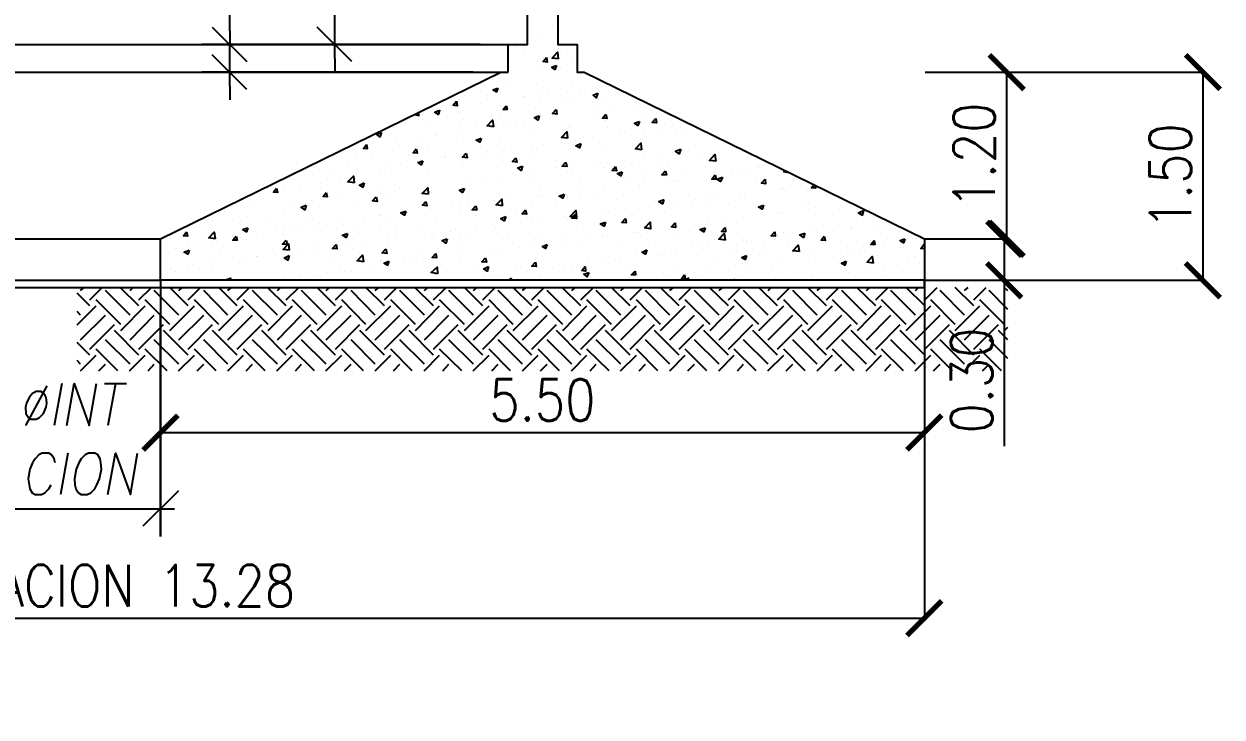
# Model space of a CAD drawing. Extents: x 93 to 1928, y 79 to 574.
# Drawn here: x 437.2 to 523.6, y 79.3 to 129.4 of the extents above; entities that cross this region are included whole.
import ezdxf

# ---------------------------------------------------------------- set-up
doc = ezdxf.new("R2010")
doc.units = 0
doc.header["$MEASUREMENT"] = 0
for name, color, linetype in [('Cotas', 1, 'Continuous'), ('PDF_00-COTAS-PARCIALES', 4, 'Continuous'), ('PDF_auxiliar', 1, 'Continuous'), ('PDF_CORTES', 6, 'Continuous'), ('PDF_HATCH', 1, 'Continuous')]:
    doc.layers.add(name, color=color, linetype=linetype)
doc.layers.add('PDF_0', color=7, linetype='Continuous', true_color=0x7fbfff)
doc.styles.add('ROMANS', font='ROMANS.SHX', dxfattribs={"width": 0.85})
doc.dimstyles.new('1.10', dxfattribs={"dimtxt": 3, "dimasz": 2.5, "dimexe": 0.18, "dimexo": 0.0625, "dimgap": 0.85, "dimtad": 1, "dimlfac": 0.1, "dimzin": 0, "dimdsep": 46, "dimtxsty": 'ROMANS', "dimblk": 'ARCHTICK', "dimcen": 0.09, "dimclrd": 256, "dimclre": 256, "dimclrt": 2, "dimadec": 0, "dimazin": 0, "dimtfac": 1, "dimtofl": 0, "dimtmove": 0, "dimatfit": 3, "dimfxl": 15, "dimfxlon": 1, "dimtolj": 1, "dimtzin": 0, "dimarcsym": 0})

# ---------------------------------------------------------------- blocks, each defined once
blk = doc.blocks.new('_ArchTick')
at = {"color": 0, "linetype": 'ByBlock', "const_width": 0.15}
blk.add_lwpolyline([(-0.5, -0.5), (0.5, 0.5)], dxfattribs=at)
blk = doc.blocks.new('*D15')
at = {"layer": 'Cotas', "lineweight": -2, "transparency": 16777216}
for p, q in [((447.012, 110.802), (447.012, 99.691)), ((502.144, 110.802), (502.144, 99.691)), ((447.012, 99.871), (502.144, 99.871))]:
    blk.add_line(p, q, dxfattribs=at)
at = {"layer": 'Defpoints', "color": 0, "transparency": 16777216}
for p in [(447.012, 110.864), (502.144, 110.864), (502.144, 99.871)]:
    blk.add_point(p, dxfattribs=at)
at = {"layer": 'Cotas', "lineweight": -2, "transparency": 16777216, "xscale": 2.5, "yscale": 2.5, "zscale": 2.5, "rotation": 180}
blk.add_blockref('_ArchTick', (447.012, 99.871), dxfattribs=at)
at = {"layer": 'Cotas', "lineweight": -2, "transparency": 16777216, "xscale": 2.5, "yscale": 2.5, "zscale": 2.5}
blk.add_blockref('_ArchTick', (502.144, 99.871), dxfattribs=at)
at = {"layer": 'Cotas', "color": 2, "transparency": 16777216, "insert": (474.578, 102.221), "char_height": 3, "attachment_point": 5, "style": 'ROMANS'}
blk.add_mtext('\\A1;5.50', dxfattribs=at)
blk = doc.blocks.new('*D16')
at = {"layer": 'Cotas', "lineweight": -2, "transparency": 16777216}
for p, q in [((369.024, 101.471), (369.024, 86.291)), ((502.144, 101.471), (502.144, 86.291)), ((369.024, 86.471), (502.144, 86.471))]:
    blk.add_line(p, q, dxfattribs=at)
at = {"layer": 'Defpoints', "color": 0, "transparency": 16777216}
for p in [(369.024, 110.864), (502.144, 110.864), (502.144, 86.471)]:
    blk.add_point(p, dxfattribs=at)
at = {"layer": 'Cotas', "lineweight": -2, "transparency": 16777216, "xscale": 2.5, "yscale": 2.5, "zscale": 2.5, "rotation": 180}
blk.add_blockref('_ArchTick', (369.024, 86.471), dxfattribs=at)
at = {"layer": 'Cotas', "lineweight": -2, "transparency": 16777216, "xscale": 2.5, "yscale": 2.5, "zscale": 2.5}
blk.add_blockref('_ArchTick', (502.144, 86.471), dxfattribs=at)
at = {"layer": 'Cotas', "color": 2, "transparency": 16777216, "insert": (435.584, 88.821), "char_height": 3, "attachment_point": 5, "style": 'ROMANS'}
blk.add_mtext('\\A1;Ø EXT FUNDACION 13.28', dxfattribs=at)
blk = doc.blocks.new('*D17')
at = {"layer": 'Cotas', "lineweight": -2, "transparency": 16777216}
for p, q in [((502.206, 113.856), (508.085, 113.856)), ((507.905, 113.856), (507.905, 110.864)), ((502.206, 110.864), (508.085, 110.864)), ((507.905, 110.864), (507.905, 98.893))]:
    blk.add_line(p, q, dxfattribs=at)
at = {"layer": 'Defpoints', "color": 0, "transparency": 16777216}
for p in [(502.144, 113.856), (502.144, 110.864), (507.905, 110.864)]:
    blk.add_point(p, dxfattribs=at)
at = {"layer": 'Cotas', "lineweight": -2, "transparency": 16777216, "xscale": 2.5, "yscale": 2.5, "zscale": 2.5}
for p, rotation in [((507.905, 113.856), 90), ((507.905, 110.864), 270)]:
    blk.add_blockref('_ArchTick', p, dxfattribs=dict(at, rotation=rotation))
at = {"layer": 'Cotas', "color": 2, "transparency": 16777216, "insert": (505.555, 103.628), "char_height": 3, "attachment_point": 5, "rotation": 90, "style": 'ROMANS'}
blk.add_mtext('\\A1;0.30', dxfattribs=at)
blk = doc.blocks.new('*D18')
at = {"layer": 'Cotas', "lineweight": -2, "transparency": 16777216}
for p, q in [((502.206, 125.889), (508.265, 125.889)), ((508.085, 113.856), (508.085, 125.889)), ((502.206, 113.856), (508.265, 113.856))]:
    blk.add_line(p, q, dxfattribs=at)
at = {"layer": 'Defpoints', "color": 0, "transparency": 16777216}
for p in [(502.144, 125.889), (508.085, 125.889), (502.144, 113.856)]:
    blk.add_point(p, dxfattribs=at)
at = {"layer": 'Cotas', "lineweight": -2, "transparency": 16777216, "xscale": 2.5, "yscale": 2.5, "zscale": 2.5}
for p, rotation in [((508.085, 125.889), 90), ((508.085, 113.856), 270)]:
    blk.add_blockref('_ArchTick', p, dxfattribs=dict(at, rotation=rotation))
at = {"layer": 'Cotas', "color": 2, "transparency": 16777216, "insert": (505.735, 119.872), "char_height": 3, "attachment_point": 5, "rotation": 90, "style": 'ROMANS'}
blk.add_mtext('\\A1;1.20', dxfattribs=at)
blk = doc.blocks.new('*D19')
at = {"layer": 'Cotas', "lineweight": -2, "transparency": 16777216}
for p, q in [((507.245, 125.889), (522.425, 125.889)), ((522.245, 125.889), (522.245, 110.864)), ((507.245, 110.864), (522.425, 110.864))]:
    blk.add_line(p, q, dxfattribs=at)
at = {"layer": 'Defpoints', "color": 0, "transparency": 16777216}
for p in [(477.602, 125.889), (477.602, 110.864), (522.245, 110.864)]:
    blk.add_point(p, dxfattribs=at)
at = {"layer": 'Cotas', "lineweight": -2, "transparency": 16777216, "xscale": 2.5, "yscale": 2.5, "zscale": 2.5}
for p, rotation in [((522.245, 125.889), 90), ((522.245, 110.864), 270)]:
    blk.add_blockref('_ArchTick', p, dxfattribs=dict(at, rotation=rotation))
at = {"layer": 'Cotas', "color": 2, "transparency": 16777216, "insert": (519.895, 118.376), "char_height": 3, "attachment_point": 5, "rotation": 90, "style": 'ROMANS'}
blk.add_mtext('\\A1;1.50', dxfattribs=at)

msp = doc.modelspace()

# ---------------------------------------------------------------- linework, layer by layer
at = {"layer": 'PDF_0', "color": 5, "lineweight": 25}
for points in [[(450.736, 129.135), (453.251, 126.653)], [(460.827, 126.653), (458.312, 129.135)], [(453.251, 124.647), (450.736, 127.13)]]:
    msp.add_lwpolyline(points, dxfattribs=at)
at = {"layer": 'PDF_0', "color": 2, "lineweight": 25}
for points in [[(452.009, 128.881), (452.009, 127.894)], [(459.585, 126.875), (459.585, 127.894)], [(452.009, 124.902), (452.009, 125.889)], [(446.025, 94.375), (447.012, 94.375), (448.03, 94.375)]]:
    msp.add_lwpolyline(points, dxfattribs=at)
at = {"layer": 'PDF_0', "color": 5, "lineweight": 25}
msp.add_lwpolyline([(445.77, 93.134), (448.285, 95.649)], close=True, dxfattribs=at)
at = {"layer": 'PDF_00-COTAS-PARCIALES', "color": 2, "lineweight": 25}
for points in [[(452.009, 128.881), (452.009, 137.125)], [(459.585, 127.894), (459.585, 130.886)], [(457.58, 127.894), (470.09, 127.894), (450.004, 127.894)], [(452.009, 125.889), (452.009, 127.894)], [(459.585, 126.875), (459.585, 125.889)], [(469.58, 125.889), (450.004, 125.889)], [(452.009, 124.902), (452.009, 123.883)], [(425.175, 94.375), (446.025, 94.375)]]:
    msp.add_lwpolyline(points, dxfattribs=at)
msp.add_lwpolyline([(447.012, 92.37), (447.012, 108.349)], close=True, dxfattribs=at)
at = {"layer": 'PDF_00-COTAS-PARCIALES', "lineweight": 25}
for points in [[(438.799, 103.256), (437.271, 100.392)], [(439.881, 103.416), (439.34, 100.392)], [(440.263, 100.392), (440.773, 103.416), (441.855, 100.392), (442.396, 103.416)], [(442.969, 103.416), (444.561, 103.416)], [(443.765, 103.416), (443.224, 100.392)], [(439.404, 97.686), (439.34, 97.972), (439.149, 98.259), (438.958, 98.386), (438.481, 98.386), (438.226, 98.259), (437.971, 97.972), (437.78, 97.686), (437.589, 97.24), (437.462, 96.54), (437.526, 96.094), (437.589, 95.808), (437.749, 95.521), (437.971, 95.394), (438.417, 95.394), (438.672, 95.521), (438.958, 95.808), (439.117, 96.094)], [(440.327, 98.386), (439.786, 95.394)], [(443.224, 95.394), (443.765, 98.386), (444.847, 95.394), (445.356, 98.386)]]:
    msp.add_lwpolyline(points, dxfattribs=at)
for points in [[(438.035, 102.843), (437.78, 102.683), (437.526, 102.397), (437.335, 101.983), (437.271, 101.697), (437.303, 101.251), (437.494, 100.964), (437.685, 100.837), (438.035, 100.837), (438.29, 100.964), (438.576, 101.251), (438.767, 101.697), (438.799, 101.983), (438.767, 102.397), (438.608, 102.683), (438.385, 102.843)], [(441.823, 98.386), (441.568, 98.259), (441.282, 97.972), (441.123, 97.686), (440.932, 97.24), (440.804, 96.54), (440.836, 96.094), (440.9, 95.808), (441.091, 95.521), (441.282, 95.394), (441.728, 95.394), (441.982, 95.521), (442.269, 95.808), (442.428, 96.094), (442.619, 96.54), (442.746, 97.24), (442.714, 97.686), (442.651, 97.972), (442.492, 98.259), (442.269, 98.386)]]:
    msp.add_lwpolyline(points, close=True, dxfattribs=at)
at = {"layer": 'PDF_auxiliar', "lineweight": 25}
for points in [[(399.105, 127.894), (472.095, 127.894)], [(399.614, 125.889), (471.586, 125.889)], [(424.157, 113.856), (447.012, 113.856)], [(369.024, 110.864), (369.024, 110.355), (424.157, 110.355), (424.157, 110.864), (447.012, 110.864), (447.012, 110.355), (502.144, 110.355), (502.144, 110.864)], [(424.157, 110.355), (447.012, 110.355)]]:
    msp.add_lwpolyline(points, dxfattribs=at)
at = {"layer": 'PDF_CORTES', "lineweight": 25}
msp.add_lwpolyline([(472.095, 125.889), (472.095, 127.894), (473.495, 127.894), (473.495, 231.124), (475.692, 231.124), (475.692, 127.894), (477.092, 127.894), (477.092, 125.889), (477.602, 125.889), (502.144, 113.856), (502.144, 110.864), (447.012, 110.864), (447.012, 113.856), (471.586, 125.889)], close=True, dxfattribs=at)
at = {"layer": 'PDF_HATCH', "lineweight": 25}
for points in [[(475.278, 129.231), (475.278, 129.231)], [(475.66, 129.231), (475.66, 129.231)], [(474.259, 128.308), (474.259, 128.308)], [(472.732, 127.639), (472.732, 127.639)], [(473.209, 127.353), (473.209, 127.353)], [(475.883, 127.226), (475.883, 127.226)], [(474.228, 126.653), (474.228, 126.653)], [(474.641, 126.971), (474.641, 126.971)], [(476.742, 126.971), (476.742, 126.971)], [(471.426, 125.634), (471.426, 125.634)], [(474.578, 126.08), (474.578, 126.08)], [(475.851, 126.239), (475.851, 126.239)], [(471.586, 124.615), (471.586, 124.615)], [(472.222, 124.774), (472.222, 124.774)], [(474.164, 124.965), (474.164, 124.965)], [(474.928, 124.679), (474.928, 124.679)], [(476.679, 125.284), (476.679, 125.284)], [(477.602, 124.552), (477.602, 124.552)], [(468.975, 124.233), (468.975, 124.233)], [(470.09, 123.66), (470.09, 123.66)], [(470.631, 124.233), (470.631, 124.233)], [(473.273, 124.074), (473.273, 124.074)], [(473.304, 124.106), (473.304, 124.106)], [(474.45, 123.979), (474.45, 123.979)], [(474.514, 124.265), (474.514, 124.265)], [(475.978, 124.011), (475.978, 124.011)], [(476.424, 124.488), (476.424, 124.488)], [(477.347, 124.488), (477.347, 124.488)], [(478.652, 123.883), (478.652, 123.883)], [(479.225, 124.011), (479.225, 124.011)], [(480.276, 124.456), (480.276, 124.456)], [(481.326, 123.788), (481.326, 123.788)], [(481.485, 123.883), (481.485, 123.883)], [(465.347, 122.833), (465.665, 122.769), (465.665, 122.992)], [(466.938, 123.247), (466.938, 123.247)], [(468.211, 123.406), (468.211, 123.406)], [(468.593, 122.992), (468.593, 122.992)], [(471.522, 123.469), (471.522, 123.469)], [(471.522, 122.96), (471.522, 122.96)], [(474.1, 123.31), (474.1, 123.31)], [(475.628, 122.896), (475.628, 122.896)], [(476.615, 123.629), (476.615, 123.629)], [(478.27, 122.928), (478.27, 122.928)], [(478.557, 123.374), (478.557, 123.374)], [(479.512, 123.119), (479.512, 123.119)], [(481.422, 123.342), (481.422, 123.342)], [(465.665, 122.483), (465.665, 122.483)], [(465.888, 122.451), (465.888, 122.451)], [(466.397, 122.26), (466.397, 122.26)], [(468.562, 122.355), (468.562, 122.355)], [(468.912, 122.578), (468.912, 122.578)], [(471.235, 122.228), (471.235, 122.228)], [(471.936, 122.101), (471.936, 122.101)], [(472.732, 122.387), (472.732, 122.387)], [(473.209, 122.292), (473.209, 122.292)], [(473.909, 122.132), (473.909, 122.132)], [(475.087, 122.514), (475.087, 122.514)], [(476.551, 121.941), (476.551, 121.941)], [(476.583, 122.005), (476.583, 122.005)], [(479.162, 122.323), (479.162, 122.323)], [(481.74, 122.674), (481.74, 122.674)], [(483.395, 122.132), (483.395, 122.132)], [(484.509, 121.973), (484.509, 121.973)], [(463.819, 121.91), (463.819, 121.91)], [(465.633, 121.273), (465.633, 121.273)], [(466.875, 121.432), (466.875, 121.432)], [(466.875, 121.369), (466.875, 121.369)], [(468.784, 121.687), (468.784, 121.687)], [(469.803, 121.878), (469.803, 121.878)], [(471.458, 121.273), (471.458, 121.273)], [(474.037, 121.623), (474.037, 121.623)], [(477.57, 121.146), (477.57, 121.146)], [(478.207, 121.146), (478.207, 121.146)], [(479.257, 121.91), (479.257, 121.91)], [(480.116, 121.369), (480.116, 121.369)], [(480.467, 121.623), (480.467, 121.623)], [(481.931, 121.782), (481.931, 121.782)], [(483.268, 121.782), (483.268, 121.782)], [(484.223, 121.337), (484.223, 121.337)], [(484.605, 121.687), (484.605, 121.687)], [(461.018, 120.382), (461.018, 120.382)], [(462.45, 120.859), (462.45, 120.859)], [(463.755, 120.223), (463.755, 120.223)], [(463.946, 120.891), (463.946, 120.891)], [(466.333, 120.573), (466.333, 120.573)], [(468.848, 120.891), (468.848, 120.891)], [(471.872, 120.286), (471.872, 120.286)], [(473.782, 120.541), (473.782, 120.541)], [(474.641, 120.636), (474.641, 120.636)], [(476.488, 120.286), (476.488, 120.286)], [(476.933, 120.955), (476.933, 120.955)], [(479.098, 120.668), (479.098, 120.668)], [(481.676, 121.018), (481.676, 121.018)], [(485.114, 120.223), (485.114, 120.223)], [(488.265, 120.668), (488.265, 120.668)], [(458.598, 119.522), (458.598, 119.522)], [(460.604, 119.459), (460.604, 119.459)], [(461.145, 119.841), (461.145, 119.841)], [(462.227, 120.032), (462.227, 120.032)], [(463.309, 119.331), (463.309, 119.331)], [(464.901, 119.904), (464.901, 119.904)], [(465.569, 119.459), (465.569, 119.459)], [(467.479, 119.713), (467.479, 119.713)], [(467.575, 119.777), (467.575, 119.777)], [(468.784, 119.618), (468.784, 119.618)], [(470.249, 119.681), (470.249, 119.681)], [(470.631, 120.127), (470.631, 120.127)], [(471.395, 119.618), (471.395, 119.618)], [(471.713, 120.127), (471.713, 120.127)], [(472.954, 119.554), (472.954, 119.554)], [(473.973, 119.968), (473.973, 119.968)], [(475.628, 119.459), (475.628, 119.459)], [(478.302, 119.331), (478.302, 119.331)], [(478.78, 119.395), (478.78, 119.395)], [(481.613, 119.331), (481.613, 119.331)], [(481.963, 119.809), (481.963, 119.809)], [(483.204, 120), (483.204, 120)], [(484.159, 119.681), (484.159, 119.681)], [(486.133, 119.65), (486.133, 119.65)], [(486.737, 120.032), (486.737, 120.032)], [(489.029, 120.159), (489.029, 120.159)], [(457.994, 118.472), (457.994, 118.472)], [(459.235, 118.631), (459.235, 118.631)], [(461.145, 118.886), (461.145, 118.886)], [(462.927, 118.631), (462.927, 118.631)], [(463.691, 118.567), (463.691, 118.567)], [(464.328, 119.299), (464.328, 119.299)], [(465.856, 119.14), (465.856, 119.14)], [(465.983, 119.236), (465.983, 119.236)], [(466.27, 118.917), (466.27, 118.917)], [(468.657, 119.108), (468.657, 119.108)], [(468.784, 119.236), (468.784, 119.236)], [(471.331, 119.013), (471.331, 119.013)], [(472.477, 118.567), (472.477, 118.567)], [(474.005, 118.886), (474.005, 118.886)], [(475.628, 118.981), (475.628, 118.981)], [(476.424, 118.631), (476.424, 118.631)], [(476.679, 118.79), (476.679, 118.79)], [(476.87, 119.14), (476.87, 119.14)], [(479.034, 118.981), (479.034, 118.981)], [(479.352, 118.663), (479.352, 118.663)], [(480.276, 118.631), (480.276, 118.631)], [(480.976, 119.236), (480.976, 119.236)], [(482.026, 118.567), (482.026, 118.567)], [(483.204, 119.14), (483.204, 119.14)], [(483.65, 119.108), (483.65, 119.108)], [(486.324, 119.013), (486.324, 119.013)], [(486.96, 118.663), (486.96, 118.663)], [(487.31, 118.536), (487.31, 118.536)], [(488.202, 118.854), (488.202, 118.854)], [(488.997, 118.886), (488.997, 118.886)], [(489.252, 118.726), (489.252, 118.726)], [(490.112, 119.077), (490.112, 119.077)], [(490.239, 119.045), (490.239, 119.045)], [(491.671, 118.79), (491.671, 118.79)], [(492.403, 118.631), (491.99, 118.695), (492.085, 118.79)], [(455.893, 117.708), (455.893, 117.708)], [(457.102, 117.612), (457.102, 117.612)], [(458.566, 117.867), (458.566, 117.867)], [(460.031, 118.122), (460.031, 118.122)], [(461.081, 118.185), (461.081, 118.185)], [(466.142, 117.74), (466.142, 117.74)], [(469.326, 118.154), (469.326, 118.154)], [(470.567, 118.313), (470.567, 118.313)], [(471.331, 117.931), (471.331, 117.931)], [(473.909, 118.281), (473.909, 118.281)], [(474.419, 117.644), (474.419, 117.644)], [(477.347, 118.154), (477.347, 118.154)], [(480.626, 117.835), (480.626, 117.835)], [(481.549, 117.676), (481.549, 117.676)], [(481.899, 117.994), (481.899, 117.994)], [(483.777, 118.249), (483.777, 118.249)], [(484.095, 117.994), (484.095, 117.994)], [(484.382, 118.058), (484.382, 118.058)], [(484.7, 118.44), (484.7, 118.44)], [(486.674, 118.376), (486.674, 118.376)], [(487.374, 118.313), (487.374, 118.313)], [(490.048, 118.217), (490.048, 118.217)], [(492.722, 118.09), (492.722, 118.09)], [(493.199, 117.708), (493.199, 117.708)], [(494.25, 117.74), (494.282, 117.517), (493.995, 117.549), (494.186, 117.772)], [(454.174, 117.103), (454.174, 117.103)], [(455.988, 117.517), (455.988, 117.517)], [(458.566, 117.581), (458.566, 117.581)], [(459.84, 116.912), (459.84, 116.912)], [(461.24, 117.485), (461.24, 117.485)], [(462.991, 117.326), (462.991, 117.326)], [(463.628, 116.88), (463.628, 116.88)], [(463.914, 117.358), (463.914, 117.358)], [(464.232, 117.485), (464.232, 117.485)], [(466.206, 117.262), (466.206, 117.262)], [(466.588, 117.23), (466.588, 117.23)], [(468.721, 117.581), (468.721, 117.581)], [(469.262, 117.135), (469.262, 117.135)], [(471.49, 117.135), (471.49, 117.135)], [(471.936, 117.008), (471.936, 117.008)], [(474.323, 117.008), (474.323, 117.008)], [(474.61, 116.912), (474.61, 116.912)], [(475.565, 117.167), (475.565, 117.167)], [(476.392, 116.944), (476.392, 116.944)], [(477.283, 116.785), (477.283, 116.785)], [(477.474, 117.421), (477.474, 117.421)], [(478.557, 117.039), (478.557, 117.039)], [(478.971, 117.326), (478.971, 117.326)], [(481.485, 117.549), (481.485, 117.549)], [(486.897, 116.88), (486.897, 116.88)], [(488.775, 117.103), (488.775, 117.103)], [(489.188, 117.071), (489.188, 117.071)], [(489.22, 116.785), (489.22, 116.785)], [(491.735, 117.39), (491.735, 117.39)], [(491.958, 117.517), (491.958, 117.517)], [(492.149, 117.294), (492.149, 117.294)], [(453.505, 116.084), (453.505, 116.084)], [(456.688, 116.498), (456.688, 116.498)], [(457.93, 116.657), (457.93, 116.657)], [(458.503, 116.212), (458.503, 116.212)], [(461.018, 116.53), (461.018, 116.53)], [(465.665, 116.148), (465.665, 116.148)], [(467.989, 116.18), (467.989, 116.18)], [(468.593, 116.626), (468.593, 116.626)], [(468.657, 115.893), (468.657, 115.893)], [(469.262, 116.339), (469.262, 116.339)], [(471.14, 116.594), (471.14, 116.594)], [(471.267, 116.275), (471.267, 116.275)], [(472.7, 116.053), (472.7, 116.053)], [(473.846, 116.626), (473.846, 116.626)], [(475.628, 116.53), (475.628, 116.53)], [(479.957, 116.689), (479.957, 116.689)], [(480.562, 116.021), (480.562, 116.021)], [(481.485, 116.021), (481.485, 116.021)], [(482.472, 116.275), (482.472, 116.275)], [(482.631, 116.562), (482.631, 116.562)], [(484.032, 116.339), (484.032, 116.339)], [(485.305, 116.466), (485.305, 116.466)], [(485.623, 116.689), (485.623, 116.689)], [(486.324, 116.275), (486.324, 116.275)], [(486.642, 116.721), (486.642, 116.721)], [(488.011, 116.339), (488.011, 116.339)], [(490.685, 116.244), (490.685, 116.244)], [(493.358, 116.116), (493.358, 116.116)], [(493.772, 115.957), (493.772, 115.957)], [(494.282, 116.084), (494.282, 116.084)], [(496.032, 115.989), (496.032, 115.989)], [(496.86, 116.435), (496.86, 116.435)], [(496.955, 116.371), (496.955, 116.371)], [(450.768, 115.161), (450.768, 115.161)], [(451.627, 115.83), (451.627, 115.83)], [(452.232, 115.257), (452.232, 115.257)], [(453.314, 115.48), (453.314, 115.48)], [(454.906, 115.13), (454.906, 115.13)], [(455.924, 115.83), (455.924, 115.83)], [(457.58, 115.034), (457.58, 115.034)], [(459.808, 115.13), (459.808, 115.13)], [(461.686, 115.352), (461.686, 115.352)], [(462.736, 115.639), (462.736, 115.639)], [(462.927, 115.512), (462.927, 115.512)], [(463.564, 115.225), (463.564, 115.225)], [(464.837, 115.766), (464.837, 115.766)], [(466.142, 115.575), (466.142, 115.575)], [(466.843, 115.034), (466.843, 115.034)], [(469.771, 115.543), (469.771, 115.543)], [(472.986, 115.034), (472.986, 115.034)], [(474.259, 115.193), (474.259, 115.193)], [(476.138, 115.448), (476.138, 115.448)], [(476.328, 115.289), (476.328, 115.289)], [(478.907, 115.671), (478.907, 115.671)], [(479.321, 115.862), (479.321, 115.862)], [(480.467, 115.289), (480.467, 115.289)], [(481.963, 114.652), (482.345, 115.066), (482.376, 114.588), (481.931, 114.652)], [(483.395, 115.798), (483.395, 115.798)], [(486.578, 115.034), (486.578, 115.034)], [(487.47, 115.13), (487.47, 115.13)], [(489.125, 115.384), (489.125, 115.384)], [(490.621, 115.543), (490.621, 115.543)], [(491.671, 115.702), (491.671, 115.702)], [(491.894, 115.734), (491.894, 115.734)], [(497.783, 115.321), (497.783, 115.321)], [(499.311, 115.098), (499.311, 115.098)], [(450.609, 114.684), (450.609, 114.684)], [(453.282, 114.588), (453.282, 114.588)], [(453.951, 114.143), (453.951, 114.143)], [(455.351, 114.525), (455.351, 114.525)], [(455.861, 114.175), (455.861, 114.175)], [(455.956, 114.461), (455.956, 114.461)], [(456.625, 114.684), (456.625, 114.684)], [(456.879, 114.62), (456.879, 114.62)], [(458.439, 114.525), (458.439, 114.525)], [(458.503, 114.939), (458.503, 114.939)], [(458.63, 114.366), (458.63, 114.366)], [(460.254, 114.907), (460.254, 114.907)], [(460.954, 114.843), (460.954, 114.843)], [(461.336, 114.238), (461.336, 114.238)], [(462.927, 114.811), (462.927, 114.811)], [(463.946, 114.525), (463.946, 114.525)], [(465.601, 114.684), (465.601, 114.684)], [(466.684, 114.206), (466.684, 114.206)], [(467.925, 114.366), (467.925, 114.366)], [(468.275, 114.557), (468.275, 114.557)], [(468.593, 114.238), (468.593, 114.238)], [(469.835, 114.62), (469.835, 114.62)], [(470.981, 114.461), (470.981, 114.461)], [(471.204, 114.62), (471.204, 114.62)], [(473.655, 114.334), (473.655, 114.334)], [(473.782, 114.97), (473.782, 114.97)], [(474.61, 114.27), (474.61, 114.27)], [(476.328, 114.238), (476.328, 114.238)], [(477.538, 114.779), (477.538, 114.779)], [(481.135, 114.302), (481.135, 114.302)], [(481.422, 114.334), (481.422, 114.334)], [(483.968, 114.652), (483.968, 114.652)], [(484.318, 114.716), (484.318, 114.716)], [(485.56, 114.875), (485.56, 114.875)], [(491.958, 114.302), (491.958, 114.302)], [(494.218, 114.429), (494.218, 114.429)], [(494.886, 114.811), (494.886, 114.811)], [(495.618, 114.397), (495.618, 114.397)], [(496.796, 114.779), (496.796, 114.779)], [(496.892, 114.588), (496.892, 114.588)], [(498.77, 114.811), (498.77, 114.811)], [(498.993, 114.206), (498.993, 114.206)], [(449.049, 113.697), (449.049, 113.697)], [(450.29, 113.856), (450.29, 113.856)], [(450.736, 113.474), (450.736, 113.474)], [(451.054, 113.633), (451.054, 113.633)], [(452.2, 114.111), (452.2, 114.111)], [(453.251, 113.793), (453.251, 113.793)], [(458.089, 113.538), (458.089, 113.538)], [(460.349, 113.379), (460.349, 113.379)], [(461.018, 114.015), (461.018, 114.015)], [(461.622, 113.538), (461.622, 113.538)], [(463.5, 113.793), (463.5, 113.793)], [(463.5, 113.57), (463.5, 113.57)], [(464.01, 114.111), (464.01, 114.111)], [(466.079, 113.92), (466.079, 113.92)], [(466.684, 114.015), (466.684, 114.015)], [(468.784, 113.283), (468.784, 113.283)], [(469.357, 113.888), (469.357, 113.888)], [(471.681, 113.793), (471.681, 113.793)], [(472.031, 113.793), (472.031, 113.793)], [(473.718, 113.283), (473.718, 113.283)], [(474.705, 113.665), (474.705, 113.665)], [(474.832, 113.474), (474.832, 113.474)], [(476.265, 113.602), (476.265, 113.602)], [(477.379, 113.57), (477.379, 113.57)], [(477.984, 113.888), (477.984, 113.888)], [(478.843, 113.984), (478.843, 113.984)], [(479.002, 114.111), (479.002, 114.111)], [(479.257, 114.047), (479.257, 114.047)], [(480.053, 113.442), (480.053, 113.442)], [(481.676, 114.015), (481.676, 114.015)], [(482.727, 113.347), (482.727, 113.347)], [(484.35, 113.888), (484.35, 113.888)], [(486.101, 113.315), (486.101, 113.315)], [(486.515, 113.379), (486.515, 113.379)], [(487.024, 113.793), (487.024, 113.793)], [(489.029, 113.793), (489.029, 113.793)], [(489.093, 113.729), (489.093, 113.729)], [(489.316, 113.57), (489.316, 113.57)], [(489.698, 113.665), (489.698, 113.665)], [(490.557, 113.729), (490.557, 113.729)], [(491.608, 114.047), (491.608, 114.047)], [(492.372, 113.57), (492.372, 113.57)], [(492.467, 113.984), (492.467, 113.984)], [(495.045, 113.442), (495.045, 113.442)], [(496.064, 113.697), (496.064, 113.697)], [(497.719, 113.315), (497.719, 113.315)], [(499.247, 113.411), (499.247, 113.411)], [(501.857, 113.793), (501.857, 113.793)], [(502.144, 113.124), (501.889, 113.156), (502.112, 113.442), (502.144, 113.283)], [(501.889, 113.442), (501.889, 113.442)], [(448.126, 113.124), (448.126, 113.124)], [(448.158, 113.124), (448.158, 113.124)], [(448.571, 112.806), (448.571, 112.806)], [(451.245, 112.71), (451.245, 112.71)], [(452.232, 112.519), (452.232, 112.519)], [(453.919, 112.583), (453.919, 112.583)], [(454.046, 112.551), (454.046, 112.551)], [(455.16, 113.029), (455.16, 113.029)], [(455.288, 112.71), (455.288, 112.71)], [(455.797, 112.519), (455.797, 112.519)], [(456.593, 112.488), (456.593, 112.488)], [(457.198, 112.965), (457.198, 112.965)], [(458.375, 112.869), (458.375, 112.869)], [(460.89, 113.188), (460.89, 113.188)], [(465.856, 112.774), (465.856, 112.774)], [(468.498, 112.647), (468.498, 112.647)], [(468.562, 112.551), (468.562, 112.551)], [(471.14, 112.933), (471.14, 112.933)], [(471.681, 113.06), (471.681, 113.06)], [(472.923, 113.22), (472.923, 113.22)], [(481.358, 112.678), (481.358, 112.678)], [(482.981, 112.742), (482.981, 112.742)], [(483.172, 112.806), (483.172, 112.806)], [(483.904, 112.997), (483.904, 112.997)], [(484.255, 112.901), (484.255, 112.901)], [(485.4, 113.22), (485.4, 113.22)], [(486.133, 113.156), (486.133, 113.156)], [(488.074, 113.092), (488.074, 113.092)], [(490.239, 112.71), (490.239, 112.71)], [(490.748, 112.997), (490.748, 112.997)], [(493.136, 113.188), (493.136, 113.188)], [(493.422, 112.869), (493.422, 112.869)], [(494.154, 112.742), (494.154, 112.742)], [(494.313, 112.424), (494.313, 112.424)], [(495.555, 112.583), (495.555, 112.583)], [(496.096, 112.774), (496.096, 112.774)], [(496.733, 113.092), (496.733, 113.092)], [(497.465, 112.838), (497.465, 112.838)], [(498.77, 112.647), (498.77, 112.647)], [(500.393, 113.22), (500.393, 113.22)], [(500.616, 113.251), (500.616, 113.251)], [(500.902, 112.456), (500.902, 112.456)], [(501.444, 112.551), (501.444, 112.551)], [(447.712, 111.724), (447.712, 111.724)], [(448.985, 111.883), (448.985, 111.883)], [(449.335, 112.01), (449.335, 112.01)], [(450.672, 111.819), (450.672, 111.819)], [(450.863, 112.137), (450.863, 112.137)], [(453.187, 112.137), (453.187, 112.137)], [(459.267, 112.36), (459.267, 112.36)], [(459.999, 111.787), (459.999, 111.787)], [(460.285, 111.564), (460.285, 111.564)], [(461.941, 112.265), (461.941, 112.265)], [(462.195, 111.819), (462.195, 111.819)], [(462.927, 112.265), (462.927, 112.265)], [(463.437, 111.883), (463.437, 111.883)], [(464.614, 112.137), (464.614, 112.137)], [(465.347, 112.233), (465.347, 112.233)], [(466.015, 112.233), (466.015, 112.233)], [(466.62, 112.392), (466.62, 112.392)], [(467.288, 112.01), (467.288, 112.01)], [(469.962, 111.915), (469.962, 111.915)], [(472.636, 111.787), (472.636, 111.787)], [(473.655, 111.628), (473.655, 111.628)], [(475.31, 111.692), (475.31, 111.692)], [(476.201, 111.946), (476.201, 111.946)], [(476.679, 111.915), (476.679, 111.915)], [(477.347, 111.787), (477.347, 111.787)], [(477.92, 112.074), (477.92, 112.074)], [(477.984, 111.564), (477.984, 111.564)], [(478.811, 112.328), (478.811, 112.328)], [(479.83, 112.328), (479.83, 112.328)], [(480.244, 112.297), (480.244, 112.297)], [(484.382, 111.692), (484.382, 111.692)], [(486.451, 111.692), (486.451, 111.692)], [(487.31, 112.201), (487.31, 112.201)], [(487.979, 111.596), (487.979, 111.596)], [(489.029, 112.042), (489.029, 112.042)], [(489.252, 111.755), (489.252, 111.755)], [(491.13, 112.01), (491.13, 112.01)], [(491.544, 112.36), (491.544, 112.36)], [(497.974, 111.946), (497.974, 111.946)], [(499.184, 111.755), (499.184, 111.755)], [(501.794, 112.137), (501.794, 112.137)], [(448.094, 111.469), (448.094, 111.469)], [(451.786, 110.864), (451.723, 110.896), (452.073, 111.023), (452.041, 110.864)], [(455.861, 110.991), (455.861, 110.991)], [(457.07, 111.278), (457.07, 111.278)], [(458.312, 111.182), (458.312, 111.182)], [(459.044, 111.405), (459.044, 111.405)], [(460.827, 111.501), (460.827, 111.501)], [(468.498, 110.896), (468.498, 110.896)], [(470.344, 111.087), (470.344, 111.087)], [(471.076, 111.278), (471.076, 111.278)], [(471.617, 111.246), (471.617, 111.246)], [(472.159, 110.864), (472.318, 110.991), (472.318, 110.864)], [(473.495, 111.501), (473.495, 111.501)], [(474.419, 111.278), (474.419, 111.278)], [(480.658, 111.469), (480.658, 111.469)], [(481.326, 110.991), (481.326, 110.991)], [(481.453, 111.182), (481.453, 111.182)], [(482.918, 110.928), (482.918, 110.928)], [(483.331, 111.342), (483.331, 111.342)], [(483.841, 111.31), (483.841, 111.31)], [(484.828, 110.864), (484.764, 110.896), (485.114, 111.023), (485.05, 110.864)], [(484.828, 111.182), (484.828, 111.182)], [(486.037, 111.246), (486.037, 111.246)], [(488.393, 110.864), (488.424, 110.928), (488.456, 110.864)], [(488.711, 111.119), (488.711, 111.119)], [(491.385, 110.991), (491.385, 110.991)], [(492.149, 110.96), (492.149, 110.96)], [(494.059, 110.896), (494.059, 110.896)], [(494.091, 111.087), (494.091, 111.087)], [(495.077, 111.437), (495.077, 111.437)], [(496.16, 110.864), (496.16, 110.864)], [(496.669, 111.437), (496.669, 111.437)], [(499.311, 111.278), (499.311, 111.278)], [(500.552, 111.469), (500.552, 111.469)], [(441.919, 109.018), (440.995, 109.941)], [(441.25, 110.132), (441.505, 110.355)], [(441.919, 109.464), (442.81, 110.355)], [(444.815, 108.349), (443.033, 110.132)], [(445.452, 109.018), (444.115, 110.355)], [(444.815, 110.132), (445.038, 110.355)], [(445.452, 109.464), (446.375, 110.355)], [(448.349, 108.349), (446.566, 110.132)], [(449.017, 109.018), (447.68, 110.355)], [(448.349, 110.132), (448.571, 110.355)], [(449.017, 109.464), (449.908, 110.355)], [(451.882, 108.349), (450.131, 110.132)], [(452.55, 109.018), (451.213, 110.355)], [(451.882, 110.132), (452.136, 110.355)], [(452.55, 109.464), (453.442, 110.355)], [(455.447, 108.349), (453.664, 110.132)], [(456.084, 109.018), (454.747, 110.355)], [(455.447, 110.132), (455.67, 110.355)], [(456.084, 109.464), (457.007, 110.355)], [(458.98, 108.349), (457.198, 110.132)], [(459.649, 109.018), (458.312, 110.355)], [(458.98, 110.132), (459.203, 110.355)], [(459.649, 109.464), (460.54, 110.355)], [(462.514, 108.349), (460.763, 110.132)], [(463.182, 109.018), (461.845, 110.355)], [(462.514, 110.132), (462.768, 110.355)], [(463.182, 109.464), (464.073, 110.355)], [(466.079, 108.349), (464.296, 110.132)], [(466.715, 109.018), (465.378, 110.355)], [(466.079, 110.132), (466.302, 110.355)], [(466.715, 109.464), (467.638, 110.355)], [(469.612, 108.349), (467.829, 110.132)], [(470.28, 109.018), (468.944, 110.355)], [(469.612, 110.132), (469.835, 110.355)], [(470.28, 109.464), (471.172, 110.355)], [(473.145, 108.349), (471.395, 110.132)], [(473.814, 109.018), (472.477, 110.355)], [(473.145, 110.132), (473.4, 110.355)], [(473.814, 109.464), (474.705, 110.355)], [(476.71, 108.349), (474.928, 110.132)], [(477.347, 109.018), (476.01, 110.355)], [(476.71, 110.132), (476.933, 110.355)], [(477.347, 109.464), (478.27, 110.355)], [(480.244, 108.349), (478.461, 110.132)], [(480.912, 109.018), (479.575, 110.355)], [(480.244, 110.132), (480.467, 110.355)], [(480.912, 109.464), (481.804, 110.355)], [(483.777, 108.349), (482.026, 110.132)], [(484.446, 109.018), (483.109, 110.355)], [(483.777, 110.132), (484.032, 110.355)], [(484.446, 109.464), (485.337, 110.355)], [(487.342, 108.349), (485.56, 110.132)], [(488.011, 109.018), (486.642, 110.355)], [(487.342, 110.132), (487.565, 110.355)], [(488.011, 109.464), (488.902, 110.355)], [(490.876, 108.349), (489.093, 110.132)], [(491.544, 109.018), (490.207, 110.355)], [(490.876, 110.132), (491.098, 110.355)], [(491.544, 109.464), (492.435, 110.355)], [(494.409, 108.349), (492.658, 110.132)], [(495.077, 109.018), (493.74, 110.355)], [(494.409, 110.132), (494.663, 110.355)], [(495.077, 109.464), (495.969, 110.355)], [(497.974, 108.349), (496.191, 110.132)], [(498.642, 109.018), (497.274, 110.355)], [(497.974, 110.132), (498.197, 110.355)], [(498.642, 109.464), (499.534, 110.355)], [(501.507, 108.349), (499.725, 110.132)], [(502.176, 109.018), (500.839, 110.355)], [(501.507, 110.132), (501.73, 110.355)], [(502.176, 109.464), (503.067, 110.355)], [(505.041, 108.349), (503.29, 110.132)], [(505.709, 109.018), (504.372, 110.355)], [(505.041, 110.132), (505.295, 110.355)], [(505.709, 109.464), (506.6, 110.355)], [(508.16, 108.763), (506.823, 110.132)], [(508.16, 110.1), (507.905, 110.355)], [(440.995, 107.649), (442.364, 109.018)], [(444.147, 107.681), (442.364, 109.464)], [(444.147, 107.235), (445.898, 109.018)], [(447.68, 107.681), (445.898, 109.464)], [(447.68, 107.235), (449.463, 109.018)], [(451.213, 107.681), (449.463, 109.464)], [(451.213, 107.235), (452.996, 109.018)], [(454.779, 107.681), (452.996, 109.464)], [(454.779, 107.235), (456.529, 109.018)], [(458.312, 107.681), (456.529, 109.464)], [(458.312, 107.235), (460.094, 109.018)], [(461.845, 107.681), (460.094, 109.464)], [(461.845, 107.235), (463.628, 109.018)], [(465.41, 107.681), (463.628, 109.464)], [(465.41, 107.235), (467.161, 109.018)], [(468.944, 107.681), (467.161, 109.464)], [(468.944, 107.235), (470.726, 109.018)], [(472.477, 107.681), (470.726, 109.464)], [(472.477, 107.235), (474.259, 109.018)], [(476.042, 107.681), (474.259, 109.464)], [(476.042, 107.235), (477.793, 109.018)], [(479.575, 107.681), (477.793, 109.464)], [(479.575, 107.235), (481.358, 109.018)], [(483.109, 107.681), (481.358, 109.464)], [(483.109, 107.235), (484.891, 109.018)], [(486.674, 107.681), (484.891, 109.464)], [(486.674, 107.235), (488.424, 109.018)], [(490.207, 107.681), (488.424, 109.464)], [(490.207, 107.235), (491.99, 109.018)], [(493.74, 107.681), (491.99, 109.464)], [(493.74, 107.235), (495.523, 109.018)], [(497.306, 107.681), (495.523, 109.464)], [(497.306, 107.235), (499.056, 109.018)], [(500.839, 107.681), (499.056, 109.464)], [(500.839, 107.235), (502.621, 109.018)], [(504.372, 107.681), (502.621, 109.464)], [(504.372, 107.235), (506.155, 109.018)], [(507.937, 107.681), (506.155, 109.464)], [(441.25, 108.349), (440.995, 108.604)], [(441.25, 106.567), (443.033, 108.349)], [(444.815, 106.567), (446.566, 108.349)], [(448.349, 106.567), (450.131, 108.349)], [(451.882, 106.567), (453.664, 108.349)], [(455.447, 106.567), (457.198, 108.349)], [(458.98, 106.567), (460.763, 108.349)], [(462.514, 106.567), (464.296, 108.349)], [(466.079, 106.567), (467.829, 108.349)], [(469.612, 106.567), (471.395, 108.349)], [(473.145, 106.567), (474.928, 108.349)], [(476.71, 106.567), (478.461, 108.349)], [(480.244, 106.567), (482.026, 108.349)], [(483.777, 106.567), (485.56, 108.349)], [(487.342, 106.567), (489.093, 108.349)], [(490.876, 106.567), (492.658, 108.349)], [(494.409, 106.567), (496.191, 108.349)], [(497.974, 106.567), (499.725, 108.349)], [(501.507, 106.567), (503.29, 108.349)], [(505.041, 106.567), (506.823, 108.349)], [(441.919, 105.898), (443.701, 107.681)], [(445.452, 105.453), (443.701, 107.235)], [(445.452, 105.898), (447.234, 107.681)], [(449.017, 105.453), (447.234, 107.235)], [(449.017, 105.898), (450.768, 107.681)], [(452.55, 105.453), (450.768, 107.235)], [(452.55, 105.898), (454.333, 107.681)], [(456.084, 105.453), (454.333, 107.235)], [(456.084, 105.898), (457.866, 107.681)], [(459.649, 105.453), (457.866, 107.235)], [(459.649, 105.898), (461.399, 107.681)], [(463.182, 105.453), (461.399, 107.235)], [(463.182, 105.898), (464.965, 107.681)], [(466.715, 105.453), (464.965, 107.235)], [(466.715, 105.898), (468.498, 107.681)], [(470.28, 105.453), (468.498, 107.235)], [(470.28, 105.898), (472.031, 107.681)], [(473.814, 105.453), (472.031, 107.235)], [(473.814, 105.898), (475.596, 107.681)], [(477.347, 105.453), (475.596, 107.235)], [(477.347, 105.898), (479.13, 107.681)], [(480.912, 105.453), (479.13, 107.235)], [(480.912, 105.898), (482.663, 107.681)], [(484.446, 105.453), (482.663, 107.235)], [(484.446, 105.898), (486.228, 107.681)], [(488.011, 105.453), (486.228, 107.235)], [(488.011, 105.898), (489.761, 107.681)], [(491.544, 105.453), (489.761, 107.235)], [(491.544, 105.898), (493.327, 107.681)], [(495.077, 105.453), (493.327, 107.235)], [(495.077, 105.898), (496.86, 107.681)], [(498.642, 105.453), (496.86, 107.235)], [(498.642, 105.898), (500.393, 107.681)], [(502.176, 105.453), (500.393, 107.235)], [(502.176, 105.898), (503.958, 107.681)], [(505.709, 105.453), (503.958, 107.235)], [(505.709, 105.898), (507.492, 107.681)], [(508.16, 106.567), (507.492, 107.235)], [(507.937, 107.235), (508.16, 107.49)], [(441.919, 105.453), (440.995, 106.376)], [(444.815, 104.816), (443.033, 106.567)], [(448.349, 104.816), (446.566, 106.567)], [(451.882, 104.816), (450.131, 106.567)], [(455.447, 104.816), (453.664, 106.567)], [(458.98, 104.816), (457.198, 106.567)], [(462.514, 104.816), (460.763, 106.567)], [(466.079, 104.816), (464.296, 106.567)], [(469.612, 104.816), (467.829, 106.567)], [(473.145, 104.816), (471.395, 106.567)], [(476.71, 104.816), (474.928, 106.567)], [(480.244, 104.816), (478.461, 106.567)], [(483.777, 104.816), (482.026, 106.567)], [(487.342, 104.816), (485.56, 106.567)], [(490.876, 104.816), (489.093, 106.567)], [(494.409, 104.816), (492.658, 106.567)], [(497.974, 104.816), (496.191, 106.567)], [(501.507, 104.816), (499.725, 106.567)], [(505.041, 104.816), (503.29, 106.567)], [(508.16, 105.23), (506.823, 106.567)], [(443.924, 104.339), (442.364, 105.898)], [(447.489, 104.339), (445.898, 105.898)], [(451.022, 104.339), (449.463, 105.898)], [(454.556, 104.339), (452.996, 105.898)], [(458.121, 104.339), (456.529, 105.898)], [(461.654, 104.339), (460.094, 105.898)], [(465.187, 104.339), (463.628, 105.898)], [(468.753, 104.339), (467.161, 105.898)], [(472.286, 104.339), (470.726, 105.898)], [(475.819, 104.339), (474.259, 105.898)], [(479.384, 104.339), (477.793, 105.898)], [(482.918, 104.339), (481.358, 105.898)], [(486.451, 104.339), (484.891, 105.898)], [(490.016, 104.339), (488.424, 105.898)], [(493.549, 104.339), (491.99, 105.898)], [(497.083, 104.339), (495.523, 105.898)], [(500.648, 104.339), (499.056, 105.898)], [(504.181, 104.339), (502.621, 105.898)], [(507.714, 104.339), (506.155, 105.898)], [(441.25, 104.816), (440.995, 105.071)], [(441.25, 104.339), (442.364, 105.453)], [(442.555, 104.339), (443.033, 104.816)], [(444.783, 104.339), (445.898, 105.453)], [(446.12, 104.339), (446.566, 104.816)], [(448.317, 104.339), (449.463, 105.453)], [(449.654, 104.339), (450.131, 104.816)], [(451.882, 104.339), (452.996, 105.453)], [(453.187, 104.339), (453.664, 104.816)], [(455.415, 104.339), (456.529, 105.453)], [(456.752, 104.339), (457.198, 104.816)], [(458.948, 104.339), (460.094, 105.453)], [(460.285, 104.339), (460.763, 104.816)], [(462.514, 104.339), (463.628, 105.453)], [(463.819, 104.339), (464.296, 104.816)], [(466.047, 104.339), (467.161, 105.453)], [(467.384, 104.339), (467.829, 104.816)], [(469.58, 104.339), (470.726, 105.453)], [(470.917, 104.339), (471.395, 104.816)], [(473.145, 104.339), (474.259, 105.453)], [(474.45, 104.339), (474.928, 104.816)], [(476.679, 104.339), (477.793, 105.453)], [(478.016, 104.339), (478.461, 104.816)], [(480.212, 104.339), (481.358, 105.453)], [(481.549, 104.339), (482.026, 104.816)], [(483.777, 104.339), (484.891, 105.453)], [(485.082, 104.339), (485.56, 104.816)], [(487.31, 104.339), (488.424, 105.453)], [(488.647, 104.339), (489.093, 104.816)], [(490.844, 104.339), (491.99, 105.453)], [(492.181, 104.339), (492.658, 104.816)], [(494.409, 104.339), (495.523, 105.453)], [(495.714, 104.339), (496.191, 104.816)], [(497.942, 104.339), (499.056, 105.453)], [(499.279, 104.339), (499.725, 104.816)], [(501.475, 104.339), (502.621, 105.453)], [(502.812, 104.339), (503.29, 104.816)], [(505.041, 104.339), (506.155, 105.453)], [(506.346, 104.339), (506.823, 104.816)]]:
    msp.add_lwpolyline(points, dxfattribs=at)
for points in [[(475.724, 126.844), (475.278, 126.907), (475.66, 127.321)], [(474.864, 126.939), (474.928, 126.621), (474.641, 126.653)], [(475.596, 126.366), (475.469, 126.08), (475.246, 126.239)], [(471.363, 124.743), (471.267, 124.456), (471.013, 124.615)], [(468.371, 123.788), (468.434, 123.469), (468.148, 123.501)], [(478.589, 124.361), (478.461, 124.042), (478.238, 124.233)], [(467.161, 123.151), (467.066, 122.833), (466.811, 122.992)], [(471.968, 123.469), (472.031, 123.183), (471.745, 123.183)], [(475.565, 123.183), (475.628, 122.865), (475.31, 122.896)], [(479.162, 122.865), (479.225, 122.546), (478.907, 122.578)], [(471.044, 121.941), (470.599, 122.005), (470.981, 122.419)], [(474.355, 122.737), (474.259, 122.419), (474.005, 122.61)], [(481.581, 122.323), (481.453, 122.037), (481.231, 122.196)], [(482.758, 122.546), (482.822, 122.228), (482.504, 122.26)], [(462.959, 121.528), (462.832, 121.209), (462.609, 121.4)], [(470.153, 121.114), (470.058, 120.827), (469.803, 120.987)], [(476.392, 121.114), (475.947, 121.178), (476.328, 121.591)], [(461.877, 120.668), (461.941, 120.35), (461.654, 120.382)], [(465.474, 120.35), (465.538, 120.032), (465.251, 120.063)], [(477.347, 120.732), (477.252, 120.414), (476.997, 120.573)], [(481.74, 120.286), (481.294, 120.35), (481.676, 120.764)], [(484.573, 120.318), (484.446, 120), (484.191, 120.191)], [(465.951, 119.49), (465.824, 119.204), (465.601, 119.363)], [(469.071, 120.032), (469.135, 119.713), (468.816, 119.745)], [(472.668, 119.713), (472.732, 119.395), (472.413, 119.427)], [(476.265, 119.395), (476.328, 119.077), (476.01, 119.108)], [(487.088, 119.459), (486.642, 119.522), (487.024, 119.936)], [(473.145, 119.108), (473.05, 118.79), (472.795, 118.981)], [(479.862, 119.077), (479.925, 118.758), (479.607, 118.79)], [(480.339, 118.695), (480.244, 118.408), (479.989, 118.567)], [(483.459, 118.758), (483.522, 118.472), (483.204, 118.472)], [(487.056, 118.472), (487.119, 118.154), (486.801, 118.154)], [(460.986, 117.899), (460.54, 117.963), (460.954, 118.376)], [(461.718, 117.899), (461.622, 117.581), (461.368, 117.74)], [(487.565, 118.313), (487.438, 117.994), (487.183, 118.154)], [(490.653, 118.154), (490.685, 117.835), (490.398, 117.867)], [(455.383, 117.517), (455.447, 117.199), (455.16, 117.23)], [(458.98, 117.199), (459.044, 116.88), (458.757, 116.912)], [(462.577, 116.88), (462.641, 116.562), (462.323, 116.594)], [(466.333, 117.071), (465.888, 117.135), (466.302, 117.549)], [(468.944, 117.485), (468.816, 117.199), (468.593, 117.358)], [(476.138, 117.071), (476.042, 116.785), (475.787, 116.944)], [(457.516, 116.275), (457.421, 115.957), (457.166, 116.148)], [(466.174, 116.562), (466.238, 116.244), (465.92, 116.275)], [(469.771, 116.244), (469.835, 115.957), (469.517, 115.957)], [(471.681, 116.244), (471.235, 116.307), (471.649, 116.721)], [(473.368, 115.957), (473.432, 115.639), (473.114, 115.671)], [(477.029, 115.416), (476.583, 115.48), (476.997, 115.893)], [(483.331, 116.689), (483.236, 116.371), (482.981, 116.562)], [(490.525, 116.275), (490.43, 115.989), (490.175, 116.148)], [(497.751, 115.893), (497.656, 115.575), (497.401, 115.734)], [(464.71, 115.862), (464.614, 115.575), (464.36, 115.734)], [(471.936, 115.48), (471.808, 115.161), (471.586, 115.321)], [(476.965, 115.639), (477.029, 115.321), (476.71, 115.352)], [(479.13, 115.066), (479.034, 114.779), (478.78, 114.939)], [(480.562, 115.321), (480.626, 115.002), (480.307, 115.034)], [(484.159, 115.002), (484.191, 114.684), (483.904, 114.716)], [(448.89, 114.366), (448.953, 114.047), (448.667, 114.079)], [(450.959, 113.856), (450.513, 113.92), (450.895, 114.334)], [(453.314, 114.652), (453.219, 114.366), (452.964, 114.525)], [(460.508, 114.238), (460.413, 113.952), (460.158, 114.111)], [(486.324, 114.652), (486.228, 114.366), (485.973, 114.525)], [(487.756, 113.761), (487.31, 113.824), (487.692, 114.238)], [(487.756, 114.684), (487.788, 114.366), (487.501, 114.397)], [(491.353, 114.366), (491.385, 114.047), (491.098, 114.079)], [(493.518, 114.27), (493.422, 113.952), (493.167, 114.143)], [(452.487, 114.047), (452.55, 113.761), (452.232, 113.761)], [(456.084, 113.761), (456.147, 113.442), (455.829, 113.474)], [(456.306, 113.029), (455.861, 113.092), (456.243, 113.506)], [(459.681, 113.442), (459.744, 113.124), (459.426, 113.156)], [(467.702, 113.856), (467.607, 113.538), (467.352, 113.729)], [(474.928, 113.442), (474.801, 113.156), (474.578, 113.315)], [(493.104, 112.933), (492.658, 112.997), (493.04, 113.411)], [(494.918, 114.047), (494.982, 113.729), (494.695, 113.761)], [(498.515, 113.729), (498.579, 113.442), (498.292, 113.442)], [(500.743, 113.856), (500.648, 113.57), (500.393, 113.729)], [(449.081, 113.029), (448.985, 112.742), (448.731, 112.901)], [(456.306, 112.647), (456.211, 112.328), (455.956, 112.488)], [(461.654, 112.201), (461.208, 112.265), (461.59, 112.678)], [(463.278, 113.124), (463.341, 112.806), (463.023, 112.838)], [(466.875, 112.806), (466.938, 112.488), (466.62, 112.519)], [(470.471, 112.488), (470.535, 112.169), (470.217, 112.201)], [(482.122, 113.06), (482.026, 112.742), (481.772, 112.901)], [(489.316, 112.647), (489.22, 112.36), (488.966, 112.519)], [(498.451, 112.106), (498.006, 112.169), (498.388, 112.583)], [(463.5, 112.233), (463.405, 111.946), (463.15, 112.106)], [(467.002, 111.342), (466.556, 111.437), (466.97, 111.819)], [(470.694, 111.851), (470.599, 111.533), (470.344, 111.692)], [(474.068, 112.169), (474.132, 111.851), (473.814, 111.883)], [(477.665, 111.851), (477.697, 111.533), (477.411, 111.564)], [(496.51, 112.233), (496.414, 111.946), (496.16, 112.106)], [(477.92, 111.437), (477.793, 111.119), (477.57, 111.31)], [(481.262, 111.533), (481.294, 111.246), (481.008, 111.246)], [(484.828, 111.246), (484.891, 110.928), (484.605, 110.928)]]:
    msp.add_lwpolyline(points, close=True, dxfattribs=at)

# ---------------------------------------------------------------- dimensions: what is measured, and where the dimension line sits
at = {"layer": 'Cotas'}
for base, p1, p2, picture, middle in [((522.245, 110.864), (477.602, 125.889), (477.602, 110.864), '*D19', (519.895, 118.376)), ((508.085, 125.889), (502.144, 113.856), (502.144, 125.889), '*D18', (505.735, 119.872)), ((507.905, 110.864), (502.144, 113.856), (502.144, 110.864), '*D17', (505.555, 103.628))]:
    dim = msp.add_linear_dim(base=base, p1=p1, p2=p2, angle=90, dimstyle='1.10', dxfattribs=at)
    dim.commit()
    dim.dimension.update_dxf_attribs({"geometry": picture, "text_midpoint": middle})
for base, p1, text, picture, middle in [((502.144, 86.471), (369.024, 110.864), 'Ø EXT FUNDACION 13.28', '*D16', (435.584, 88.821)), ((502.144, 99.871), (447.012, 110.864), '5.50', '*D15', (474.578, 102.221))]:
    dim = msp.add_linear_dim(base=base, p1=p1, p2=(502.144, 110.864), text=text, dimstyle='1.10', dxfattribs=at)
    dim.commit()
    dim.dimension.update_dxf_attribs({"geometry": picture, "text_midpoint": middle})

doc.saveas('drawing.dxf')
